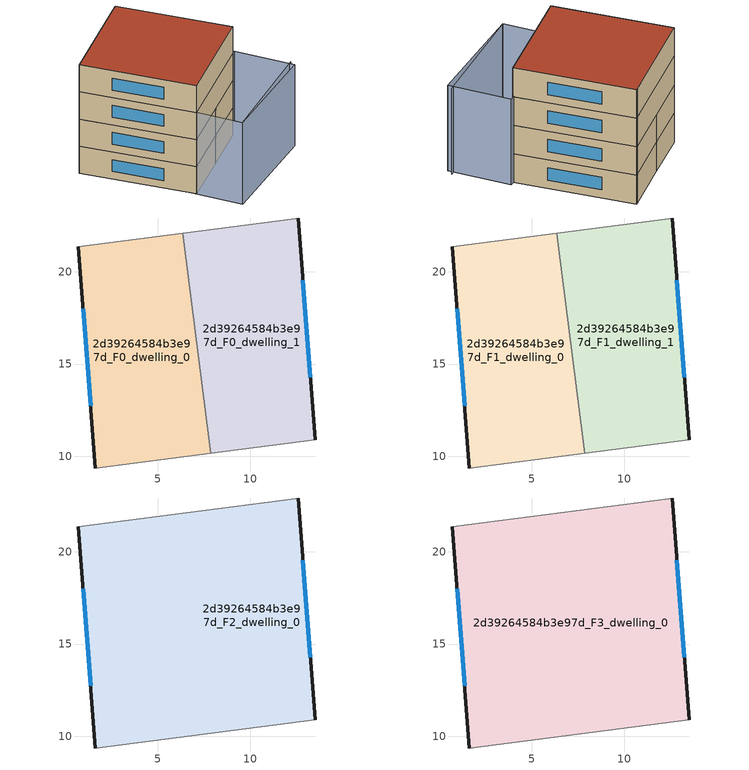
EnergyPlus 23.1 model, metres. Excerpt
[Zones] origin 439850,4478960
2d39264584b3e97d_F0_dwelling_0
 floor ground (EU_floor_Construction): 6.34,22.09 7.87,10.18 1.61,9.37 0.69,21.36 z0
 wall outside (EU_wall_Construction): 0.69,21.36 1.61,9.37 z0:3
 wall adiabatic (EU_wall_Construction): 1.61,9.37 7.87,10.18 / 6.34,22.09 0.69,21.36 z0:3
 wall to 2d39264584b3e97d_F0_dwelling_1 (EU_wall_Construction): 7.87,10.18 6.34,22.09 z0:3
 window (EU_Window_Construction): 0.95,17.99 1.35,12.74 z0.84:2.16
2d39264584b3e97d_F0_dwelling_1
 floor ground (EU_floor_Construction): 12.59,22.91 13.52,10.91 7.87,10.18 6.34,22.09 12.44,22.88 z0
 wall outside (EU_wall_Construction): 13.52,10.91 12.59,22.91 z0:3
 wall adiabatic (EU_wall_Construction): 12.59,22.91 12.44,22.88 6.34,22.09 / 7.87,10.18 13.52,10.91 z0:3
 window (EU_Window_Construction): 13.26,14.28 12.85,19.54 z0.84:2.16
2d39264584b3e97d_F1_dwelling_0
 floor to 2d39264584b3e97d_F0_dwelling_0 (EU_floor_Construction): 6.34,22.09 7.87,10.18 1.61,9.37 0.69,21.36 z3
 wall outside (EU_wall_Construction): 0.69,21.36 1.61,9.37 z3:6
 wall adiabatic (EU_wall_Construction): 1.61,9.37 7.87,10.18 / 6.34,22.09 0.69,21.36 z3:6
 wall to 2d39264584b3e97d_F1_dwelling_1 (EU_wall_Construction): 7.87,10.18 6.34,22.09 z3:6
 window (EU_Window_Construction): 0.95,17.99 1.35,12.74 z3.84:5.16
2d39264584b3e97d_F1_dwelling_1
 floor to 2d39264584b3e97d_F0_dwelling_1 (EU_floor_Construction): 12.59,22.91 13.52,10.91 7.87,10.18 6.34,22.09 12.44,22.88 z3
 wall outside (EU_wall_Construction): 13.52,10.91 12.59,22.91 z3:6
 wall adiabatic (EU_wall_Construction): 12.59,22.91 12.44,22.88 6.34,22.09 / 7.87,10.18 13.52,10.91 z3:6
 window (EU_Window_Construction): 13.26,14.28 12.85,19.54 z3.84:5.16
2d39264584b3e97d_F2_dwelling_0
 floor to 2d39264584b3e97d_F1_dwelling_0 (EU_floor_Construction): 6.34,22.09 7.87,10.18 1.61,9.37 0.69,21.36 z6
 floor to 2d39264584b3e97d_F1_dwelling_1 (EU_floor_Construction): 12.59,22.91 13.52,10.91 7.87,10.18 6.34,22.09 12.44,22.88 z6
 wall outside (EU_wall_Construction): 0.69,21.36 1.61,9.37 / 13.52,10.91 12.59,22.91 z6:9
 wall adiabatic (EU_wall_Construction): 12.59,22.91 12.44,22.88 0.69,21.36 / 1.61,9.37 13.52,10.91 z6:9
 window (EU_Window_Construction): 0.95,17.99 1.35,12.74 / 13.26,14.28 12.85,19.54 z6.84:8.16
2d39264584b3e97d_F3_dwelling_0
 floor to 2d39264584b3e97d_F2_dwelling_0 (EU_floor_Construction): 12.59,22.91 13.52,10.91 1.61,9.37 0.69,21.36 12.44,22.88 z9
 wall outside (EU_wall_Construction): 0.69,21.36 1.61,9.37 / 13.52,10.91 12.59,22.91 z9:12
 wall adiabatic (EU_wall_Construction): 12.59,22.91 12.44,22.88 0.69,21.36 / 1.61,9.37 13.52,10.91 z9:12
 window (EU_Window_Construction): 0.95,17.99 1.35,12.74 / 13.26,14.28 12.85,19.54 z9.84:11.16
 roof outside (EU_roof_Construction): 13.52,10.91 12.59,22.91 12.44,22.88 0.69,21.36 1.61,9.37 z12
shading: 1.77,4.6 14.45,5.18 / 12.49,22.25 0.69,21.36 / 14,10.99 14.03,4.6 / 14.03,4.6 1.63,4.55 / 1.63,4.55 1.6,10.94 / 1.6,10.94 14,10.99 z0:9
[Building]
EU S2 Campaign: North Axis=0; Terrain=City; Solar Distribution=FullExterior
[Site:Location]
Madrid: Latitude=40.5; Longitude=-3.5; Time Zone=1; Elevation=609
[SizingPeriod:WeatherFileDays]
AnnualSizingPeriod: Begin Month=1; Begin Day of Month=1; End Month=12; End Day of Month=31; Day of Week for Start Day=Monday; Use Weather File Daylight Saving Period=No; Use Weather File Rain and Snow Indicators=No
[MATERIAL]
EU_InternalMass_Material: Roughness=MediumRough; Thickness=0.1; Conductivity=1; Density=1800; Specific Heat=900; Thermal Absorptance=0.9; Solar Absorptance=0.7; Visible Absorptance=0.7
[MATERIAL:NOMASS] Roughness=MediumRough; Thermal Absorptance=0.9; Solar Absorptance=0.7; Visible Absorptance=0.7
Name | Thermal Resistance
EU_wall_NoMass; EU_roof_NoMass | 2.16768
EU_floor_NoMass | 1.14339
[WINDOWMATERIAL:SIMPLEGLAZINGSYSTEM]
EU_Window_SimpleGlazing: UFactor=3.23888; Solar Heat Gain Coefficient=0.85; Visible Transmittance=0.85
[CONSTRUCTION]
EU_wall_Construction: EU_wall_NoMass
EU_roof_Construction: EU_roof_NoMass
EU_floor_Construction: EU_floor_NoMass
EU_InternalMass_Construction: EU_InternalMass_Material
EU_Window_Construction: EU_Window_SimpleGlazing
[ZONE] Type=1; Multiplier=1; Ceiling Height=autocalculate; Floor Area=autocalculate; Part of Total Floor Area=Yes
Name | Volume
2d39264584b3e97d_F0_dwelling_0; 2d39264584b3e97d_F1_dwelling_0 | 216.23
2d39264584b3e97d_F2_dwelling_0 | 432.477
2d39264584b3e97d_F3_dwelling_0 | 432.48
2d39264584b3e97d_F0_dwelling_1; 2d39264584b3e97d_F1_dwelling_1 | 216.252
[INTERNALMASS] Construction=EU_InternalMass_Construction
Name | Zone or ZoneList | Surface Area
2d39264584b3e97d_F0_dwelling_0_EU_InternalMass | 2d39264584b3e97d_F0_dwelling_0 | 72.0768
2d39264584b3e97d_F0_dwelling_1_EU_InternalMass | 2d39264584b3e97d_F0_dwelling_1 | 72.0839
2d39264584b3e97d_F1_dwelling_0_EU_InternalMass | 2d39264584b3e97d_F1_dwelling_0 | 72.0768
2d39264584b3e97d_F1_dwelling_1_EU_InternalMass | 2d39264584b3e97d_F1_dwelling_1 | 72.0839
2d39264584b3e97d_F2_dwelling_0_EU_InternalMass | 2d39264584b3e97d_F2_dwelling_0 | 144.16
2d39264584b3e97d_F3_dwelling_0_EU_InternalMass | 2d39264584b3e97d_F3_dwelling_0 | 144.16
[OTHEREQUIPMENT] Fuel Type=Electricity; Design Level Calculation Method=Watts/Area; Power per Zone Floor Area=1; Fraction Latent=0; Fraction Radiant=0; Fraction Lost=0; Carbon Dioxide Generation Rate=0; EndUse Subcategory=EU_Step8_InternalGains
Name | Zone or ZoneList or Space or SpaceList | Schedule
EU_Step8_InternalGain_2d39264584b3e97d_F0_dwelling_0_f000 | 2d39264584b3e97d_F0_dwelling_0 | EU_Step8_GainSchedule_2d39264584b3e97d_F0_dwelling_0_f000
EU_Step8_InternalGain_2d39264584b3e97d_F0_dwelling_1_f000 | 2d39264584b3e97d_F0_dwelling_1 | EU_Step8_GainSchedule_2d39264584b3e97d_F0_dwelling_1_f000
EU_Step8_InternalGain_2d39264584b3e97d_F1_dwelling_0_f000 | 2d39264584b3e97d_F1_dwelling_0 | EU_Step8_GainSchedule_2d39264584b3e97d_F1_dwelling_0_f000
EU_Step8_InternalGain_2d39264584b3e97d_F1_dwelling_1_f000 | 2d39264584b3e97d_F1_dwelling_1 | EU_Step8_GainSchedule_2d39264584b3e97d_F1_dwelling_1_f000
EU_Step8_InternalGain_2d39264584b3e97d_F2_dwelling_0_f000 | 2d39264584b3e97d_F2_dwelling_0 | EU_Step8_GainSchedule_2d39264584b3e97d_F2_dwelling_0_f000
EU_Step8_InternalGain_2d39264584b3e97d_F3_dwelling_0_f000 | 2d39264584b3e97d_F3_dwelling_0 | EU_Step8_GainSchedule_2d39264584b3e97d_F3_dwelling_0_f000
[ZONEVENTILATION:DESIGNFLOWRATE] Schedule=EU_AlwaysOn; Design Flow Rate Calculation Method=AirChanges/Hour; Air Changes per Hour=0.480546; Ventilation Type=Natural; Fan Pressure Rise=0; Fan Total Efficiency=1; Constant Term Coefficient=1; Temperature Term Coefficient=0; Velocity Term Coefficient=0; Velocity Squared Term Coefficient=0; Minimum Indoor Temperature=-100; Maximum Indoor Temperature=100; Delta Temperature=-100; Minimum Outdoor Temperature=-100; Maximum Outdoor Temperature=100; Maximum Wind Speed=40
Name | Zone or ZoneList or Space or SpaceList
EU_ConstantAir_2d39264584b3e97d_F0_dwelling_0 | 2d39264584b3e97d_F0_dwelling_0
EU_ConstantAir_2d39264584b3e97d_F0_dwelling_1 | 2d39264584b3e97d_F0_dwelling_1
EU_ConstantAir_2d39264584b3e97d_F1_dwelling_0 | 2d39264584b3e97d_F1_dwelling_0
EU_ConstantAir_2d39264584b3e97d_F1_dwelling_1 | 2d39264584b3e97d_F1_dwelling_1
EU_ConstantAir_2d39264584b3e97d_F2_dwelling_0 | 2d39264584b3e97d_F2_dwelling_0
EU_ConstantAir_2d39264584b3e97d_F3_dwelling_0 | 2d39264584b3e97d_F3_dwelling_0
[HVACTEMPLATE:THERMOSTAT] Constant Heating Setpoint=20; Constant Cooling Setpoint=50
EU_HeatOnly_2d39264584b3e97d_F0_dwelling_0; EU_HeatOnly_2d39264584b3e97d_F0_dwelling_1; EU_HeatOnly_2d39264584b3e97d_F1_dwelling_0; EU_HeatOnly_2d39264584b3e97d_F1_dwelling_1; EU_HeatOnly_2d39264584b3e97d_F2_dwelling_0; EU_HeatOnly_2d39264584b3e97d_F3_dwelling_0
[HVACTEMPLATE:ZONE:IDEALLOADSAIRSYSTEM] System Availability Schedule=EU_AlwaysOn; Maximum Heating Supply Air Temperature=50; Minimum Cooling Supply Air Temperature=13; Maximum Heating Supply Air Humidity Ratio=0.0156; Minimum Cooling Supply Air Humidity Ratio=0.0077; Heating Limit=NoLimit; Cooling Limit=NoLimit; Heating Availability Schedule=EU_AlwaysOn; Cooling Availability Schedule=EU_CoolingOff; Dehumidification Control Type=ConstantSensibleHeatRatio; Cooling Sensible Heat Ratio=0.7; Dehumidification Setpoint=60; Humidification Control Type=None; Humidification Setpoint=30; Outdoor Air Method=None; Outdoor Air Flow Rate per Person=0.00944; Outdoor Air Flow Rate per Zone Floor Area=0; Outdoor Air Flow Rate per Zone=0; Demand Controlled Ventilation Type=None; Outdoor Air Economizer Type=NoEconomizer; Heat Recovery Type=None; Sensible Heat Recovery Effectiveness=0.7; Latent Heat Recovery Effectiveness=0.65
Name | Template Thermostat
2d39264584b3e97d_F0_dwelling_0 | EU_HeatOnly_2d39264584b3e97d_F0_dwelling_0
2d39264584b3e97d_F0_dwelling_1 | EU_HeatOnly_2d39264584b3e97d_F0_dwelling_1
2d39264584b3e97d_F1_dwelling_0 | EU_HeatOnly_2d39264584b3e97d_F1_dwelling_0
2d39264584b3e97d_F1_dwelling_1 | EU_HeatOnly_2d39264584b3e97d_F1_dwelling_1
2d39264584b3e97d_F2_dwelling_0 | EU_HeatOnly_2d39264584b3e97d_F2_dwelling_0
2d39264584b3e97d_F3_dwelling_0 | EU_HeatOnly_2d39264584b3e97d_F3_dwelling_0
[SIZING:ZONE] Zone Cooling Design Supply Air Temperature Input Method=SupplyAirTemperature; Zone Cooling Design Supply Air Temperature=13; Zone Heating Design Supply Air Temperature Input Method=SupplyAirTemperature; Zone Heating Design Supply Air Temperature=50; Zone Cooling Design Supply Air Humidity Ratio=0.008; Zone Heating Design Supply Air Humidity Ratio=0.008; Cooling Design Air Flow Method=DesignDay; Cooling Design Air Flow Rate=0; Cooling Minimum Air Flow per Zone Floor Area=0.000762; Cooling Minimum Air Flow=0; Cooling Minimum Air Flow Fraction=0.2; Heating Design Air Flow Method=DesignDay; Heating Design Air Flow Rate=0; Heating Maximum Air Flow per Zone Floor Area=0.002032; Heating Maximum Air Flow=0.141576; Heating Maximum Air Flow Fraction=0.3; Account for Dedicated Outdoor Air System=No; Dedicated Outdoor Air System Control Strategy=NeutralSupplyAir; Dedicated Outdoor Air Low Setpoint Temperature for Design=autosize; Dedicated Outdoor Air High Setpoint Temperature for Design=autosize; Zone Load Sizing Method=Sensible Load Only No Latent Load; Zone Latent Cooling Design Supply Air Humidity Ratio Input Method=HumidityRatioDifference; Zone Cooling Design Supply Air Humidity Ratio Difference=0.005; Zone Latent Heating Design Supply Air Humidity Ratio Input Method=HumidityRatioDifference; Zone Humidification Design Supply Air Humidity Ratio Difference=0.005
2d39264584b3e97d_F0_dwelling_0; 2d39264584b3e97d_F0_dwelling_1; 2d39264584b3e97d_F1_dwelling_0; 2d39264584b3e97d_F1_dwelling_1; 2d39264584b3e97d_F2_dwelling_0; 2d39264584b3e97d_F3_dwelling_0
[SCHEDULE:CONSTANT]
Name | Hourly Value
EU_AlwaysOn | 1
EU_CoolingOff | 0
[SCHEDULE:FILE] Column Number=1; Rows to Skip at Top=0; Number of Hours of Data=8760; Column Separator=Comma; Interpolate to Timestep=No; Minutes per Item=60; Adjust Schedule for Daylight Savings=Yes
Name | File
EU_Step8_GainSchedule_2d39264584b3e97d_F0_dwelling_0_f000 | ../../schedules/2d39264584b3e97d/2d39264584b3e97d_F0_dwelling_0_f000_gain.csv
EU_Step8_GainSchedule_2d39264584b3e97d_F0_dwelling_1_f000 | ../../schedules/2d39264584b3e97d/2d39264584b3e97d_F0_dwelling_1_f000_gain.csv
EU_Step8_GainSchedule_2d39264584b3e97d_F1_dwelling_0_f000 | ../../schedules/2d39264584b3e97d/2d39264584b3e97d_F1_dwelling_0_f000_gain.csv
EU_Step8_GainSchedule_2d39264584b3e97d_F1_dwelling_1_f000 | ../../schedules/2d39264584b3e97d/2d39264584b3e97d_F1_dwelling_1_f000_gain.csv
EU_Step8_GainSchedule_2d39264584b3e97d_F2_dwelling_0_f000 | ../../schedules/2d39264584b3e97d/2d39264584b3e97d_F2_dwelling_0_f000_gain.csv
EU_Step8_GainSchedule_2d39264584b3e97d_F3_dwelling_0_f000 | ../../schedules/2d39264584b3e97d/2d39264584b3e97d_F3_dwelling_0_f000_gain.csv
